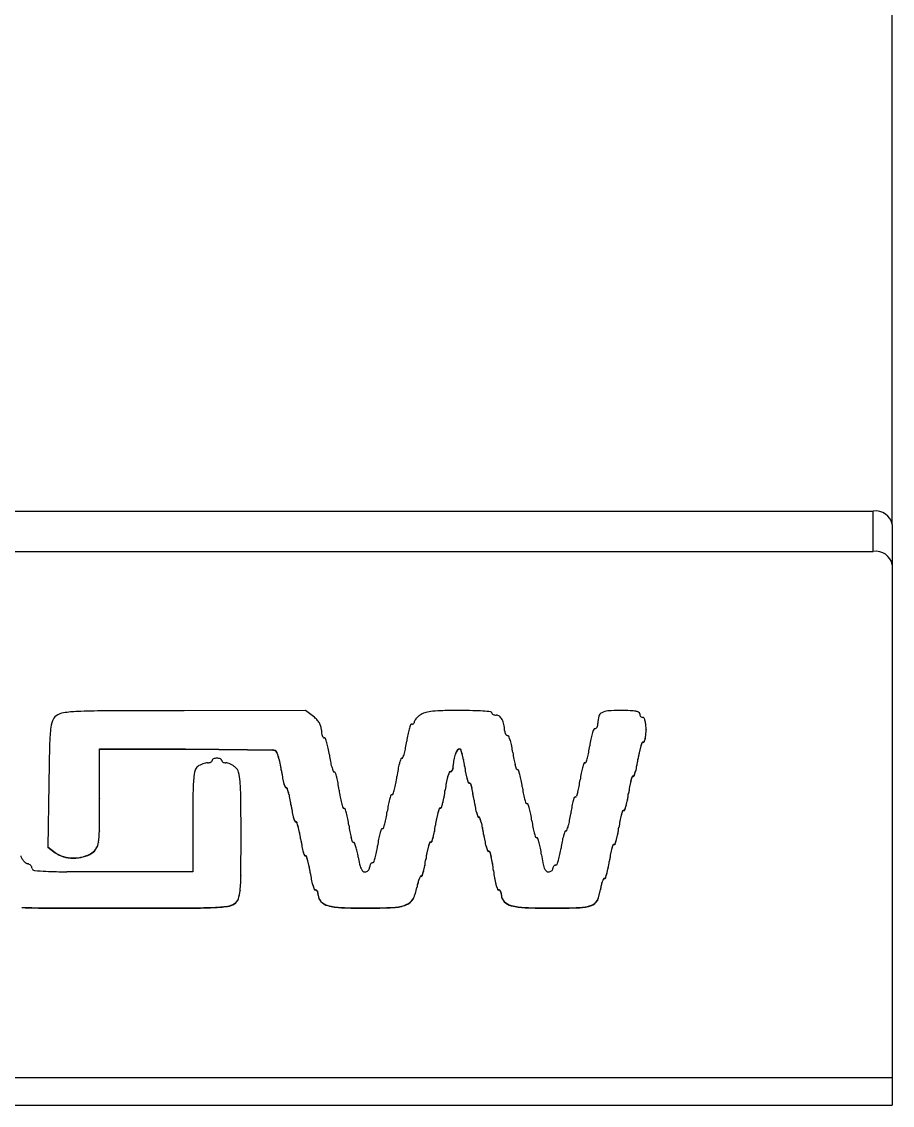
# Model space of a CAD drawing. Header units: millimetres. Extents: x 0 to 420, y 0 to 297.
# Drawn here: x 118.44 to 141.35, y 123.39 to 151.91 of the extents above; entities that cross this region are included whole.
import ezdxf

# ---------------------------------------------------------------- set-up
doc = ezdxf.new("R2010")
doc.units = ezdxf.units.MM

msp = doc.modelspace()

# ---------------------------------------------------------------- linework, layer by layer
at = {"color": 7, "linetype": 'Continuous', "lineweight": 25}
for p, q in [((141.35489, 138.67468), (141.35489, 240.8861)), ((56.85489, 139.02824), (140.85489, 139.02824)), ((140.85489, 137.96758), (140.85489, 139.02824)), ((141.35489, 138.67468), (141.35489, 137.61402)), ((56.85489, 137.96758), (140.85489, 137.96758)), ((141.35489, 137.61402), (141.35489, 124.11833)), ((122.71893, 133.77317), (120.61619, 133.76757)), ((125.91661, 133.77816), (122.71893, 133.77317)), ((126.12408, 133.61987), (125.91661, 133.77816)), ((134.87615, 133.26967), (134.87615, 133.27674)), ((134.87615, 133.27672), (134.87615, 133.26965)), ((134.76572, 132.92983), (134.76572, 132.92276)), ((134.79877, 132.94773), (134.79877, 132.94066)), ((134.82911, 132.96426), (134.82911, 132.95719)), ((134.85341, 133.04435), (134.85341, 133.03728)), ((134.87057, 133.15062), (134.87057, 133.14355)), ((119.17725, 132.87488), (119.15789, 131.84528)), ((120.49267, 131.46716), (120.49414, 132.76827)), ((120.49267, 131.46009), (120.49414, 132.7612)), ((120.49414, 132.76827), (122.75719, 132.76735)), ((120.49414, 132.76827), (120.49414, 132.7612)), ((120.49414, 132.7612), (122.75719, 132.76028)), ((122.75719, 132.76735), (123.63161, 132.76383)), ((122.75719, 132.76735), (122.75719, 132.76028)), ((122.75719, 132.76028), (123.63161, 132.75676)), ((123.63161, 132.76383), (124.3839, 132.7538)), ((123.63161, 132.76383), (123.63161, 132.75676)), ((123.63161, 132.75676), (124.3839, 132.74672)), ((124.3839, 132.7538), (125.03555, 132.74031)), ((124.3839, 132.7538), (124.3839, 132.74672)), ((124.3839, 132.74672), (125.03555, 132.73324)), ((125.03555, 132.74031), (125.03555, 132.73324)), ((125.11703, 132.72249), (125.11703, 132.71542)), ((125.158, 132.68334), (125.158, 132.67627)), ((129.91092, 132.74045), (129.91092, 132.73338)), ((129.97198, 132.76827), (129.97198, 132.7612)), ((130.00099, 132.75213), (130.00099, 132.74506)), ((134.6903, 132.67106), (134.6903, 132.66399)), ((134.72667, 132.816), (134.72667, 132.80892)), ((125.20325, 132.55563), (125.20325, 132.54855)), ((125.24453, 132.39571), (125.24453, 132.38864)), ((129.81546, 132.49081), (129.81546, 132.48374)), ((129.85566, 132.63302), (129.85566, 132.62595)), ((130.03713, 132.63648), (130.03713, 132.6294)), ((130.0713, 132.49161), (130.0713, 132.48454)), ((134.66193, 132.49908), (134.66193, 132.49201)), ((125.27502, 132.21493), (125.27502, 132.20785)), ((129.69198, 132.15213), (129.69198, 132.14506)), ((129.72434, 132.17006), (129.72434, 132.16298)), ((129.75356, 132.18145), (129.75356, 132.17438)), ((129.77822, 132.21839), (129.77822, 132.21132)), ((129.79533, 132.27154), (129.79533, 132.26447)), ((129.80129, 132.33456), (129.80129, 132.32749)), ((130.09896, 132.31962), (130.09896, 132.31255)), ((130.12641, 132.14761), (130.12641, 132.14054)), ((131.46417, 132.23878), (131.42896, 132.3546)), ((131.55532, 132.09101), (131.52011, 132.20682)), ((134.56571, 132.06639), (134.60092, 132.1822)), ((134.56571, 132.05932), (134.60092, 132.17513)), ((134.60092, 132.1822), (134.60092, 132.17513)), ((134.63447, 132.32707), (134.63447, 132.32)), ((119.15789, 131.84528), (119.13295, 130.18141)), ((125.30334, 132.03719), (125.30334, 132.03011)), ((125.33806, 131.88746), (125.33806, 131.88039)), ((129.61707, 131.87496), (129.61707, 131.86789)), ((129.65312, 132.02914), (129.65312, 132.02207)), ((130.15996, 132.00275), (130.19517, 131.88693)), ((130.15996, 132.00275), (130.15996, 131.99567)), ((130.15996, 131.99567), (130.19517, 131.87986)), ((130.19517, 131.88693), (130.19517, 131.87986)), ((130.22314, 131.87095), (130.22314, 131.86388)), ((130.25111, 131.85497), (130.28632, 131.73916)), ((130.25111, 131.85497), (130.25111, 131.8479)), ((130.25111, 131.8479), (130.28632, 131.73209)), ((134.47456, 131.91862), (134.50977, 132.03443)), ((134.47456, 131.91155), (134.50977, 132.02736)), ((134.47456, 131.91862), (134.47456, 131.91155)), ((134.50977, 132.03443), (134.50977, 132.02736)), ((134.53774, 132.05041), (134.53774, 132.04334)), ((134.56571, 132.06639), (134.56571, 132.05932)), ((122.9523, 131.615), (122.94773, 130.87261)), ((125.37465, 131.76755), (125.37465, 131.76048)), ((125.40366, 131.75131), (125.40366, 131.74424)), ((125.43263, 131.73518), (125.43263, 131.72811)), ((125.46877, 131.61946), (125.46877, 131.61238)), ((129.56073, 131.50801), (129.56073, 131.50094)), ((129.58864, 131.69149), (129.58864, 131.68442)), ((130.28632, 131.73916), (130.28632, 131.73209)), ((130.31987, 131.59429), (130.31987, 131.58722)), ((133.07812, 131.63674), (133.04291, 131.52093)), ((134.41356, 131.60175), (134.41356, 131.59467)), ((134.44101, 131.77375), (134.44101, 131.76668)), ((120.48802, 130.61189), (120.49267, 131.46716)), ((120.48802, 130.60482), (120.49267, 131.46009)), ((120.49267, 131.46716), (120.49267, 131.46009)), ((124.21673, 130.48736), (124.21252, 131.46544)), ((125.50291, 131.47464), (125.50291, 131.46757)), ((125.53056, 131.30266), (125.53056, 131.29558)), ((129.48956, 131.2295), (129.48956, 131.22243)), ((129.52618, 131.35348), (129.52618, 131.3464)), ((130.34732, 131.42229), (130.34732, 131.41521)), ((130.37498, 131.2503), (130.37498, 131.24323)), ((132.98697, 131.48897), (132.95176, 131.37316)), ((134.35177, 131.28495), (134.35177, 131.27787)), ((134.38591, 131.42976), (134.38591, 131.42269)), ((125.55821, 131.13063), (125.55821, 131.12356)), ((125.59235, 130.98584), (125.59235, 130.97877)), ((129.35985, 130.93625), (129.35985, 130.92918)), ((129.39425, 131.08109), (129.39425, 131.07402)), ((129.43071, 131.19658), (129.43071, 131.18951)), ((129.46015, 131.21292), (129.46015, 131.20585)), ((130.40911, 131.10548), (130.40911, 131.09841)), ((130.44525, 130.98976), (130.44525, 130.98269)), ((130.47422, 130.97363), (130.47422, 130.96656)), ((130.5032, 130.95751), (130.5032, 130.95044)), ((134.22154, 131.02124), (134.22154, 131.01417)), ((134.25768, 131.13697), (134.25768, 131.12989)), ((134.28666, 131.15309), (134.28666, 131.14602)), ((134.31564, 131.16922), (134.31564, 131.16215)), ((122.94773, 130.87261), (122.94773, 129.53085)), ((125.62848, 130.87012), (125.62848, 130.86304)), ((125.65746, 130.85399), (125.65746, 130.84692)), ((125.68643, 130.83786), (125.68643, 130.83079)), ((125.72257, 130.72214), (125.72257, 130.71506)), ((129.33212, 130.76426), (129.33212, 130.75719)), ((130.53934, 130.84178), (130.53934, 130.83471)), ((130.57347, 130.69699), (130.57347, 130.68992)), ((134.15976, 130.70443), (134.15976, 130.69735)), ((134.18741, 130.87645), (134.18741, 130.86938)), ((120.48802, 130.61189), (120.48802, 130.60482)), ((124.21297, 129.44481), (124.21671, 130.49057)), ((124.21297, 129.43774), (124.21673, 130.48736)), ((125.75671, 130.57733), (125.75671, 130.57025)), ((125.78436, 130.40534), (125.78436, 130.39827)), ((127.14962, 130.32452), (127.11439, 130.44031)), ((129.27033, 130.44745), (129.27033, 130.44038)), ((129.30446, 130.59224), (129.30446, 130.58517)), ((130.60113, 130.52496), (130.60113, 130.51789)), ((134.09797, 130.38763), (134.09797, 130.38056)), ((134.13211, 130.53244), (134.13211, 130.52537)), ((119.13295, 130.18141), (119.32709, 130.03663)), ((119.13305, 130.18841), (119.32709, 130.0437)), ((120.4083, 130.15292), (120.4083, 130.14585)), ((120.46572, 130.31523), (120.46572, 130.30816)), ((125.81201, 130.23331), (125.81201, 130.22624)), ((125.84615, 130.08852), (125.84615, 130.08145)), ((129.14011, 130.18375), (129.14011, 130.17667)), ((129.17624, 130.29947), (129.17624, 130.2924)), ((129.20522, 130.3156), (129.20522, 130.30852)), ((129.2342, 130.33172), (129.2342, 130.32465)), ((130.62894, 130.353), (130.62894, 130.34593)), ((130.66359, 130.20819), (130.66359, 130.20112)), ((130.70043, 130.09287), (130.70043, 130.0858)), ((130.73037, 130.07632), (130.73037, 130.06924)), ((133.96774, 130.12392), (133.96774, 130.11685)), ((134.00388, 130.23965), (134.00388, 130.23258)), ((134.03286, 130.25577), (134.03286, 130.2487)), ((134.06184, 130.2719), (134.06184, 130.26483)), ((119.32709, 130.0437), (119.32709, 130.03663)), ((119.54232, 129.93718), (119.54232, 129.93011)), ((119.80188, 129.89737), (119.80188, 129.8903)), ((120.06629, 129.93088), (120.06629, 129.92381)), ((120.2904, 130.03144), (120.2904, 130.02437)), ((125.88228, 129.9728), (125.88228, 129.96573)), ((125.91126, 129.95667), (125.91126, 129.9496)), ((125.94024, 129.94054), (125.94024, 129.93347)), ((125.97637, 129.82482), (125.97637, 129.81775)), ((129.07832, 129.86694), (129.07832, 129.85987)), ((129.10597, 130.03893), (129.10597, 130.03186)), ((130.76032, 130.05891), (130.79726, 129.92695)), ((130.76032, 130.05891), (130.76032, 130.05184)), ((130.76032, 130.05184), (130.79726, 129.91988)), ((130.79726, 129.92695), (130.79726, 129.91988)), ((133.90596, 129.8071), (133.90596, 129.80003)), ((133.93361, 129.97913), (133.93361, 129.97206)), ((120.83254, 129.53085), (119.62947, 129.53365)), ((122.94773, 129.53085), (120.83254, 129.53085)), ((126.01051, 129.68), (126.01051, 129.67293)), ((126.03816, 129.50802), (126.03816, 129.50094)), ((128.98318, 129.43387), (129.01786, 129.55007)), ((128.98318, 129.4268), (129.01786, 129.543)), ((129.01786, 129.55007), (129.01786, 129.543)), ((129.05099, 129.69491), (129.05099, 129.68784)), ((130.83207, 129.76279), (130.83207, 129.75572)), ((130.86006, 129.56782), (130.86006, 129.56075)), ((133.87837, 129.63514), (133.87837, 129.62807)), ((124.21297, 129.44481), (124.21297, 129.43774)), ((126.06633, 129.33602), (126.06633, 129.32894)), ((128.86708, 129.2358), (128.86708, 129.22873)), ((128.89698, 129.33125), (128.89698, 129.32418)), ((128.92894, 129.40468), (128.92894, 129.39761)), ((128.95598, 129.41828), (128.95598, 129.41121)), ((128.98318, 129.43387), (128.98318, 129.4268)), ((130.88839, 129.37292), (130.88839, 129.36585)), ((133.72109, 129.27205), (133.72109, 129.26498)), ((133.75177, 129.3443), (133.75177, 129.33723)), ((133.77988, 129.35846), (133.77988, 129.35139)), ((133.80852, 129.37443), (133.80852, 129.36736)), ((133.84442, 129.49033), (133.84442, 129.48326)), ((124.19256, 129.04222), (124.19256, 129.03515)), ((126.10207, 129.19117), (126.10207, 129.1841)), ((126.14034, 129.07678), (126.14034, 129.06971)), ((126.17228, 129.05935), (126.17228, 129.05228)), ((126.20088, 129.04945), (126.20088, 129.04238)), ((126.225, 129.01933), (126.225, 129.01226)), ((126.24148, 128.97528), (126.24148, 128.96821)), ((128.84354, 129.12237), (128.84354, 129.11529)), ((130.92404, 129.20964), (130.92404, 129.20257)), ((130.96272, 129.07732), (130.96272, 129.07025)), ((130.99454, 129.05935), (130.99454, 129.05228)), ((131.02312, 129.04945), (131.02312, 129.04238)), ((131.04723, 129.01932), (131.04723, 129.01225)), ((131.06369, 128.97528), (131.06369, 128.96821)), ((133.6733, 129.06434), (133.6733, 129.05727)), ((133.69343, 129.17708), (133.69343, 129.17)), ((124.04753, 128.70048), (124.04753, 128.69341)), ((124.14613, 128.82526), (124.14613, 128.81818)), ((126.24694, 128.92309), (126.24694, 128.91602)), ((126.31671, 128.75545), (126.31671, 128.74838)), ((126.50164, 128.64944), (126.50164, 128.64237)), ((128.56411, 128.67003), (128.56411, 128.66296)), ((128.74532, 128.82419), (128.74532, 128.81712)), ((131.06914, 128.92309), (131.06914, 128.91602)), ((131.14038, 128.75402), (131.14038, 128.74694)), ((131.32863, 128.64816), (131.32863, 128.64109)), ((133.43497, 128.65308), (133.43497, 128.64601)), ((133.59324, 128.78739), (133.59324, 128.78031)), ((118.44417, 128.59743), (118.44417, 128.59036)), ((119.14833, 128.58345), (120.95963, 128.58084)), ((119.14833, 128.58345), (119.14833, 128.57637)), ((119.14833, 128.57637), (120.95963, 128.57376)), ((120.95963, 128.58084), (122.81111, 128.58336)), ((120.95963, 128.58084), (120.95963, 128.57376)), ((120.95963, 128.57376), (122.81111, 128.57629)), ((122.81111, 128.58336), (122.81111, 128.57629)), ((123.49479, 128.59752), (123.49479, 128.59045)), ((123.85832, 128.62936), (123.85832, 128.62229)), ((126.85987, 128.59483), (126.85987, 128.58776)), ((127.51679, 128.58078), (127.51679, 128.57371)), ((128.22892, 128.59784), (128.22892, 128.59077)), ((131.69689, 128.59435), (131.69689, 128.58728)), ((132.38741, 128.58078), (132.38741, 128.57371)), ((133.12766, 128.59333), (133.12766, 128.58626)), ((56.35489, 124.11833), (141.35489, 124.11833)), ((141.35489, 124.11833), (141.35489, 123.3861)), ((56.35489, 123.3861), (141.35489, 123.3861))]:
    msp.add_line(p, q, dxfattribs=at)
for centre, radius, start, end in [((140.91739, 138.58629), 0.44635, 11.422341, 98.048571), ((140.91739, 137.52563), 0.44635, 11.422778, 98.048704), ((120.25752, 133.16876), 1.0598, 161.345389, 173.756544), ((119.51704, 133.41172), 0.28059, 126.021378, 159.985671), ((119.60433, 133.29406), 0.42709, 97.784877, 126.209542), ((120.04099, 130.47757), 3.27717, 92.272702, 98.678856), ((120.68987, 114.25163), 19.51608, 90.216307, 92.287135), ((125.71413, 133.07965), 0.67816, 42.643777, 52.806933), ((125.84088, 133.1959), 0.50617, 30.237974, 42.683288), ((128.85025, 133.49496), 0.06532, 145.33667, 179.378555), ((129.09855, 133.32885), 0.36405, 136.397042, 146.060487), ((129.21273, 133.22041), 0.52152, 128.24004, 136.42081), ((129.28381, 133.13059), 0.63606, 121.11681, 128.260723), ((129.1897, 133.28098), 0.45868, 103.568911, 120.761752), ((129.38756, 132.49011), 1.27392, 95.753439, 103.873975), ((129.59231, 130.47775), 3.29667, 91.128071, 95.787963), ((129.97021, 111.37925), 22.3989, 89.99977, 91.13274), ((129.97033, 118.66041), 15.11775, 88.69288, 90.000112), ((130.18762, 128.17556), 5.60011, 85.946706, 88.694724), ((130.18095, 128.08325), 5.69267, 83.916103, 85.945397), ((130.78507, 133.71316), 0.0307, 9.70206, 91.475515), ((130.85037, 133.719), 0.03504, 181.093887, 222.069428), ((130.88651, 133.75034), 0.08287, 221.412803, 243.647911), ((130.91693, 133.80938), 0.14928, 243.244901, 258.683413), ((130.93221, 133.88209), 0.22357, 258.499045, 270.041034), ((130.93577, 133.52988), 0.12867, 50.743596, 91.514583), ((130.80039, 133.38218), 0.32891, 29.122986, 48.76409), ((130.67811, 133.31675), 0.46758, 11.805208, 28.834534), ((134.36795, 133.4437), 0.76081, 165.951799, 179.958844), ((133.77716, 133.58373), 0.15388, 116.328978, 163.134733), ((133.89124, 133.38251), 0.38504, 93.247994, 118.264144), ((134.20821, 128.65823), 5.11993, 89.997802, 93.79396), ((134.20841, 125.62178), 8.15638, 88.232253, 90.000086), ((134.43033, 132.79795), 0.97678, 79.83555, 88.25796), ((134.56464, 133.53741), 0.22523, 59.557856, 80.269191), ((134.65492, 133.68523), 0.05213, 3.516451, 62.78886), ((134.80445, 133.68866), 0.09751, 180.136878, 200.745357), ((134.79461, 133.68553), 0.08719, 201.114264, 223.91645), ((134.79712, 133.68825), 0.09089, 224.052184, 245.398681), ((134.79099, 133.67481), 0.07612, 245.38649, 270.423092), ((134.79427, 133.56379), 0.03501, 29.863934, 94.454235), ((134.29217, 133.35782), 0.57742, 14.461803, 22.761836), ((134.17763, 133.32838), 0.69569, 5.562559, 14.4534), ((123.98597, 132.76593), 4.80995, 173.81657, 178.702071), ((125.9246, 133.24482), 0.4092, 15.920359, 30.224035), ((125.97819, 133.26058), 0.35335, 0.059577, 15.847323), ((126.88169, 133.26101), 0.55015, 180.007389, 188.041123), ((130.10481, 132.84913), 1.5289, 163.341763, 168.934829), ((130.43645, 132.75008), 1.87502, 159.660434, 163.347127), ((128.70752, 133.38631), 0.03303, 85.20411, 152.028047), ((128.71071, 133.48886), 0.06963, 269.642091, 293.745075), ((128.70666, 133.49816), 0.07978, 293.719737, 314.926641), ((128.71043, 133.49416), 0.07428, 315.049222, 338.104996), ((128.70464, 133.49588), 0.0803, 338.505957, 359.848228), ((130.33404, 133.24734), 0.81857, 0.516221, 11.633533), ((131.39195, 133.25693), 0.23938, 180.528688, 192.975558), ((135.13915, 132.65458), 1.75808, 159.102157, 163.025163), ((133.52694, 133.26534), 0.03436, 85.288326, 151.591705), ((133.53103, 133.34332), 0.04375, 268.34474, 310.46982), ((133.47472, 133.40185), 0.12492, 312.691364, 331.413096), ((133.43244, 133.42411), 0.1727, 331.64261, 348.216817), ((133.33104, 133.4444), 0.2761, 348.391473, 359.968448), ((133.5677, 133.26956), 1.30845, 0.004061, 5.537296), ((133.446, 133.27684), 1.43015, 354.936804, 359.995361), ((133.446, 133.26977), 1.43015, 354.936804, 359.995211), ((126.64365, 133.22773), 0.3098, 188.103464, 200.49988), ((126.55865, 133.19635), 0.21919, 200.597735, 214.188599), ((126.40438, 133.09502), 0.03477, 218.927058, 272.988861), ((126.40896, 133.02739), 0.03303, 27.958994, 94.798548), ((124.68075, 132.39138), 1.87425, 16.652733, 20.340828), ((125.01202, 132.4903), 1.52853, 11.064088, 16.658634), ((125.49881, 133.37854), 3.10427, 349.232253, 352.448164), ((131.40697, 132.59517), 2.85559, 168.948358, 172.445907), ((131.31, 133.23858), 0.1554, 193.167973, 210.521073), ((131.27608, 133.21919), 0.11634, 210.77795, 230.067106), ((131.22999, 133.16642), 0.04631, 231.884001, 271.397021), ((131.23394, 133.08588), 0.03436, 28.408295, 94.711674), ((129.62, 132.47452), 1.75991, 16.976882, 20.895798), ((129.88723, 132.55602), 1.48053, 11.194587, 16.979754), ((136.12418, 132.48875), 2.75516, 168.820788, 172.446217), ((134.87366, 132.73549), 1.48053, 163.020246, 168.805413), ((136.40948, 132.3023), 1.75948, 159.104899, 163.024625), ((134.79594, 132.91348), 0.03436, 85.286969, 151.587652), ((134.79594, 132.90641), 0.03436, 85.286969, 151.587652), ((134.80138, 132.97904), 0.03142, 265.219882, 331.954704), ((134.80139, 132.97197), 0.03142, 265.218066, 331.945673), ((134.20643, 133.19689), 0.66472, 339.514738, 346.733556), ((134.20604, 133.18993), 0.66512, 339.517503, 346.732271), ((134.119, 133.21746), 0.75453, 346.737323, 354.918281), ((134.11908, 133.21037), 0.75445, 346.736903, 354.918701), ((125.03256, 132.53149), 0.20884, 66.143455, 89.180871), ((125.03258, 132.52453), 0.20874, 66.135019, 89.184306), ((125.08847, 132.65159), 0.07644, 24.543832, 68.058561), ((125.08849, 132.64454), 0.07641, 24.539085, 68.068754), ((123.51729, 132.03007), 1.76598, 17.313693, 21.710817), ((123.51741, 132.02305), 1.76585, 17.312951, 21.710507), ((123.70992, 132.2363), 2.85518, 7.554073, 11.052058), ((126.41454, 133.25311), 2.18337, 340.888193, 344.066686), ((126.9258, 133.10737), 1.65175, 344.05932, 349.225091), ((130.4296, 132.40573), 0.61731, 147.164443, 158.395388), ((130.4296, 132.39866), 0.61731, 147.164443, 158.395388), ((129.96801, 132.69606), 0.07232, 86.847864, 142.131917), ((129.96801, 132.68898), 0.07233, 86.851651, 142.128131), ((129.97456, 132.73877), 0.02961, 26.813567, 94.996661), ((129.97456, 132.7317), 0.02961, 26.813567, 94.996661), ((127.87953, 132.0257), 2.24239, 15.805747, 18.902092), ((127.88114, 132.01916), 2.24069, 15.804002, 18.902786), ((128.63729, 132.3094), 2.75456, 7.553151, 11.179445), ((134.63213, 133.1043), 3.29275, 187.553244, 190.584524), ((131.71426, 132.99167), 1.68038, 344.199298, 349.273326), ((130.26481, 133.26561), 3.15548, 349.284712, 352.448801), ((137.39119, 132.13717), 2.75315, 168.818249, 172.446339), ((137.3906, 132.1302), 2.75255, 168.818016, 172.446971), ((136.14133, 132.38397), 1.47916, 163.01784, 168.808514), ((136.14144, 132.37687), 1.47927, 163.017777, 168.807882), ((136.40842, 132.29561), 1.75834, 159.104152, 163.026523), ((123.43617, 131.7625), 0.65263, 110.27006, 116.940897), ((123.42783, 131.78499), 0.62864, 103.724722, 110.266804), ((123.33413, 132.16743), 0.23489, 89.916663, 103.654371), ((123.33462, 132.64099), 0.23867, 269.964143, 281.125336), ((123.35091, 132.56093), 0.15697, 280.928587, 296.03942), ((123.38263, 132.49736), 0.08593, 295.643005, 317.522214), ((123.42099, 132.46285), 0.03434, 316.763761, 358.814716), ((123.48867, 132.46136), 0.03335, 134.94808, 178.647964), ((123.53052, 132.42158), 0.09108, 114.598913, 135.903899), ((123.56437, 132.35028), 0.17, 100.389439, 114.969098), ((123.58223, 132.25687), 0.2651, 79.454657, 100.545343), ((123.60009, 132.35028), 0.17, 65.031352, 79.611614), ((123.63394, 132.42158), 0.09108, 44.096101, 65.401087), ((123.6758, 132.46136), 0.03333, 1.343699, 45.060256), ((123.74614, 132.46272), 0.03702, 180.895342, 219.198503), ((123.77703, 132.48731), 0.07649, 218.850699, 241.808354), ((123.80399, 132.53566), 0.13185, 241.404263, 257.701539), ((123.817, 132.59172), 0.18939, 257.46921, 270.068179), ((123.8177, 132.23917), 0.16315, 71.76171, 90.166944), ((123.67549, 131.81516), 0.61038, 64.695581, 71.539502), ((123.65118, 131.76339), 0.66757, 57.767098, 64.708497), ((123.61602, 132.06061), 1.66263, 11.627608, 17.321296), ((123.61655, 132.05367), 1.66209, 11.627054, 17.322496), ((122.73105, 131.87891), 2.56606, 7.524331, 11.618883), ((122.73151, 131.87192), 2.5656, 7.523723, 11.619104), ((129.61766, 133.01962), 3.10427, 187.551836, 190.767747), ((128.19067, 132.74845), 1.65175, 190.774909, 195.94068), ((130.17947, 131.89832), 1.86115, 164.957693, 169.833955), ((130.89498, 131.70647), 2.60193, 162.120032, 164.966992), ((128.44545, 132.49229), 0.02974, 84.846285, 153.99253), ((128.45073, 132.55191), 0.03012, 265.034127, 333.010432), ((130.74541, 132.32771), 0.94414, 170.052429, 179.583964), ((130.74543, 132.32064), 0.94417, 170.052547, 179.583847), ((130.53754, 132.3635), 0.73321, 158.432809, 170.001152), ((130.5376, 132.35641), 0.73328, 158.43333, 170.000631), ((128.4243, 132.17962), 1.67629, 10.726477, 15.815653), ((128.42458, 132.1726), 1.67601, 10.726442, 15.816347), ((126.97282, 131.90517), 3.15349, 7.551878, 10.717289), ((126.97282, 131.8981), 3.15349, 7.551878, 10.717289), ((133.11016, 132.82027), 1.7445, 190.596825, 195.482136), ((135.36806, 131.65723), 2.25222, 161.11681, 164.201397), ((133.26345, 132.3728), 0.02958, 85.000731, 153.190993), ((133.26861, 132.43174), 0.02958, 264.998094, 333.182381), ((131.16166, 133.14803), 2.25467, 341.118482, 344.199725), ((131.40703, 132.93042), 3.28336, 349.411139, 352.451092), ((131.40501, 132.92367), 3.2854, 349.412083, 352.450148), ((124.56494, 131.83994), 1.59996, 166.681137, 174.690361), ((123.17625, 132.16238), 0.17445, 123.222038, 164.660159), ((123.36032, 131.91119), 0.48571, 116.911372, 125.153006), ((123.67561, 131.80183), 0.62202, 50.528935, 57.782444), ((123.92714, 132.09751), 0.23397, 14.66927, 52.048384), ((122.48176, 131.76643), 1.71668, 4.662994, 13.14241), ((128.61826, 132.65645), 3.37227, 187.523154, 190.581471), ((128.61909, 132.64952), 3.37311, 187.523751, 190.581247), ((128.70213, 132.89421), 2.18357, 195.932628, 199.110813), ((126.66574, 132.19299), 0.03012, 206.99561, 274.962907), ((126.67102, 132.13336), 0.02975, 26.01123, 95.149956), ((124.2201, 131.34714), 2.60338, 15.033803, 17.879173), ((131.81332, 131.60579), 3.52097, 169.841101, 172.861478), ((131.73665, 131.43852), 2.16562, 160.760501, 164.173495), ((131.73532, 131.43189), 2.16422, 160.759849, 164.175145), ((129.72148, 132.13704), 0.03314, 85.050318, 152.909253), ((129.72148, 132.12997), 0.03314, 85.050318, 152.909253), ((129.72582, 132.20943), 0.0394, 267.853609, 314.766136), ((129.72582, 132.20236), 0.0394, 267.853609, 314.766136), ((129.63975, 132.28411), 0.15327, 317.950227, 334.609649), ((129.63968, 132.2771), 0.15336, 317.953238, 334.601301), ((129.58118, 132.31118), 0.21779, 334.781974, 349.511099), ((129.58107, 132.30414), 0.21791, 334.786647, 349.50877), ((129.43684, 132.33722), 0.36446, 349.616787, 359.581981), ((129.43684, 132.33015), 0.36446, 349.616787, 359.581981), ((133.36313, 132.75244), 3.29275, 187.553244, 190.584524), ((133.36313, 132.74537), 3.29275, 187.553244, 190.584524), ((131.84116, 132.46842), 1.7445, 190.596825, 195.482136), ((131.84182, 132.46149), 1.74517, 190.597378, 195.480936), ((131.48955, 132.25074), 0.02806, 205.228534, 275.30307), ((131.49473, 132.19487), 0.02806, 25.223901, 95.289623), ((129.87634, 131.62585), 1.74223, 10.593634, 15.485328), ((136.26657, 131.53906), 3.15479, 169.285187, 172.449275), ((134.81585, 131.81332), 1.67838, 164.196204, 169.27692), ((132.92238, 132.64725), 1.74177, 344.51429, 349.407396), ((132.92194, 132.64029), 1.74223, 344.514672, 349.406366), ((127.61859, 131.55746), 4.66665, 174.706396, 179.293469), ((118.12185, 131.41291), 6.0909, 0.494148, 4.643373), ((127.06136, 132.36598), 1.7885, 190.593383, 195.518778), ((127.06136, 132.35891), 1.7885, 190.593383, 195.518778), ((127.71933, 132.54855), 2.47134, 195.515867, 198.422722), ((127.71784, 132.54103), 2.46978, 195.514946, 198.423643), ((124.93605, 131.53919), 1.86212, 10.167314, 15.041038), ((123.30316, 131.24687), 3.52097, 7.138522, 10.158899), ((126.45843, 132.18866), 1.86255, 344.959535, 349.832113), ((124.82596, 132.48089), 3.52097, 349.841101, 352.861478), ((132.75054, 131.2955), 3.18659, 169.522906, 172.861524), ((132.75098, 131.28836), 3.18704, 169.523141, 172.86129), ((131.28649, 131.5659), 1.69779, 164.166146, 169.511813), ((131.28593, 131.55895), 1.69722, 164.165003, 169.512343), ((130.22055, 131.89889), 0.02806, 205.228534, 275.30307), ((130.22055, 131.89182), 0.02806, 205.228534, 275.30307), ((130.22573, 131.84301), 0.02806, 25.230721, 95.282804), ((130.22572, 131.83593), 0.02807, 25.236856, 95.276669), ((128.35941, 131.34247), 3.2854, 7.549852, 10.587917), ((129.87649, 132.38627), 3.2912, 349.413387, 352.446038), ((136.15576, 131.45294), 1.7445, 164.517864, 169.403175), ((136.15613, 131.44579), 1.74487, 164.518384, 169.402655), ((134.53515, 132.02247), 0.02806, 84.69693, 154.771466), ((134.53515, 132.0154), 0.02806, 84.69693, 154.771466), ((134.54033, 132.07835), 0.02806, 264.717196, 334.769279), ((134.54033, 132.07128), 0.02806, 264.714495, 334.760473), ((125.40105, 131.78068), 0.02949, 206.444652, 275.065762), ((125.40105, 131.77361), 0.02949, 206.444652, 275.065762), ((125.40624, 131.72185), 0.02957, 26.792261, 95.012885), ((125.40624, 131.71478), 0.02957, 26.792261, 95.012885), ((123.3054, 131.00743), 2.24828, 15.796467, 18.886376), ((123.30702, 131.00088), 2.24657, 15.794723, 18.887069), ((123.85384, 131.16234), 1.67837, 10.723765, 15.804509), ((123.85446, 131.1554), 1.67775, 10.723202, 15.80573), ((130.29051, 132.12196), 3.52097, 187.138522, 190.158899), ((128.65762, 131.82964), 1.86212, 190.167314, 195.041038), ((130.22493, 130.83354), 2.18357, 160.889187, 164.067372), ((128.18854, 131.53477), 0.03011, 85.023986, 153.017498), ((128.19382, 131.5944), 0.02975, 264.851953, 333.997877), ((125.74399, 132.38032), 2.60226, 342.119784, 344.966304), ((127.72848, 131.83655), 1.86147, 344.958781, 349.834182), ((127.72848, 131.82948), 1.86147, 344.958781, 349.834182), ((126.09778, 132.12863), 3.51813, 349.839451, 352.862336), ((126.09896, 132.12138), 3.51694, 349.83894, 352.862848), ((128.60748, 131.27404), 1.74208, 10.593036, 15.485279), ((128.60748, 131.26697), 1.74208, 10.593036, 15.485279), ((127.09159, 130.9908), 3.28421, 7.549527, 10.588628), ((127.09159, 130.98373), 3.28421, 7.549527, 10.588628), ((134.74538, 132.18902), 3.15643, 187.552751, 190.715206), ((133.28993, 131.91371), 1.67518, 190.718618, 195.808917), ((133.01236, 131.47699), 0.02807, 84.726764, 154.753138), ((133.01753, 131.53289), 0.02806, 264.69693, 334.771466), ((131.39931, 132.10182), 1.74204, 344.515825, 349.40801), ((131.28612, 132.0163), 3.15479, 349.285187, 352.449275), ((131.28535, 132.00936), 3.15558, 349.285419, 352.448654), ((137.68252, 131.16815), 3.2976, 169.417544, 172.444301), ((137.68168, 131.16122), 3.29674, 169.417311, 172.44492), ((122.39864, 130.88737), 3.15933, 7.553226, 10.712701), ((122.39941, 130.88044), 3.15855, 7.552604, 10.712933), ((128.661, 131.7177), 3.15784, 187.55238, 190.714107), ((128.66178, 131.71076), 3.15862, 187.553002, 190.713874), ((129.37139, 132.02107), 2.60112, 195.033072, 197.88084), ((126.92265, 131.23547), 0.02974, 205.996157, 275.154014), ((131.14197, 130.70792), 3.1058, 169.23349, 172.447747), ((129.71422, 130.9791), 1.65252, 164.059551, 169.222803), ((129.46283, 131.24254), 0.02974, 264.844737, 333.994077), ((129.46283, 131.23547), 0.02974, 264.844737, 333.994077), ((127.01174, 132.02885), 2.60356, 342.120131, 344.965309), ((127.01174, 132.02178), 2.60356, 342.120131, 344.965309), ((133.47637, 131.83716), 3.15643, 187.552751, 190.715206), ((133.47637, 131.83009), 3.15643, 187.552751, 190.715206), ((132.02274, 131.56227), 1.67704, 190.721044, 195.805833), ((132.02274, 131.5552), 1.67704, 190.721044, 195.805833), ((133.83986, 132.06884), 2.24657, 195.794723, 198.88707), ((131.74064, 131.35495), 0.02957, 206.797406, 275.004611), ((131.7458, 131.29602), 0.02958, 26.809007, 94.999269), ((129.64659, 130.58214), 2.24657, 15.794723, 18.88707), ((136.1465, 130.62479), 3.28421, 169.411372, 172.450473), ((134.63296, 130.90754), 1.74448, 164.519511, 169.404971), ((132.18587, 131.89774), 2.25092, 341.115917, 344.20229), ((132.18587, 131.89067), 2.25092, 341.115917, 344.20229), ((132.73524, 131.74242), 1.68002, 344.198689, 349.274434), ((132.73524, 131.73535), 1.68002, 344.198689, 349.274434), ((127.20646, 131.44277), 1.67754, 190.72347, 195.805961), ((127.20646, 131.4357), 1.67754, 190.72347, 195.805961), ((127.7541, 131.59734), 2.24657, 195.794723, 198.887069), ((127.7541, 131.59027), 2.24657, 195.794723, 198.887069), ((126.92793, 131.17584), 0.03012, 26.99561, 94.962907), ((124.89154, 130.47462), 2.18357, 15.932628, 19.110813), ((125.40193, 130.62011), 1.65285, 10.777323, 15.939661), ((126.38721, 131.25623), 1.67754, 344.194039, 349.27653), ((124.93052, 131.53152), 3.16002, 349.286824, 352.4463), ((132.41054, 130.3561), 3.10536, 169.232654, 172.447373), ((130.98402, 130.62709), 1.65333, 164.061799, 169.222612), ((130.98402, 130.62002), 1.65333, 164.061799, 169.222612), ((131.49391, 130.48166), 2.18356, 160.888327, 164.066551), ((131.49335, 130.47475), 2.18297, 160.887419, 164.066398), ((129.45755, 131.18291), 0.03012, 85.037862, 153.006696), ((129.45755, 131.17584), 0.03012, 85.046377, 153.009268), ((132.57248, 131.71751), 2.24828, 195.796463, 198.886379), ((132.57248, 131.71044), 2.24828, 195.796463, 198.886379), ((130.47164, 131.00309), 0.02957, 206.797406, 275.004611), ((130.47164, 130.99602), 0.02957, 206.797406, 275.004611), ((130.4768, 130.94417), 0.02958, 26.809007, 94.999269), ((130.4768, 130.93709), 0.02958, 26.809007, 94.999269), ((128.37759, 130.23028), 2.24657, 15.794723, 18.88707), ((128.37636, 130.22283), 2.24786, 15.795609, 18.886184), ((130.19453, 130.7368), 1.67722, 10.72229, 15.805744), ((128.74127, 130.46203), 3.15623, 7.551574, 10.714913), ((129.76171, 131.47116), 3.15643, 349.284794, 352.447249), ((135.83682, 130.56407), 1.67873, 164.196812, 169.275812), ((135.83621, 130.55713), 1.6781, 164.19559, 169.276376), ((136.38908, 130.40792), 2.25263, 161.116611, 164.200547), ((136.38745, 130.40137), 2.25092, 161.115917, 164.20229), ((134.28408, 131.12363), 0.02958, 84.99383, 153.197894), ((134.28408, 131.11656), 0.02958, 84.99383, 153.197894), ((134.28923, 131.18256), 0.02958, 265.005, 333.186724), ((134.28923, 131.17549), 0.02958, 265.005, 333.186724), ((125.65488, 130.88345), 0.02958, 206.803434, 275.001712), ((125.65487, 130.87637), 0.02957, 206.792261, 275.012885), ((125.66004, 130.82452), 0.02958, 26.803434, 95.001712), ((125.66004, 130.81745), 0.02958, 26.803434, 95.001712), ((123.56082, 130.11064), 2.24657, 15.794723, 18.887069), ((123.56082, 130.10357), 2.24657, 15.794723, 18.887069), ((124.10826, 130.26516), 1.67775, 10.723202, 15.80573), ((124.10826, 130.2581), 1.67774, 10.722799, 15.805475), ((123.97447, 130.34897), 3.10583, 7.552642, 10.766941), ((130.30871, 131.18873), 3.28383, 187.551302, 190.589841), ((130.037, 129.9228), 2.25092, 161.115917, 164.20229), ((127.93364, 130.63798), 0.02958, 85.002865, 153.188858), ((127.9388, 130.69691), 0.02957, 264.987115, 333.207739), ((125.83751, 131.41145), 2.24874, 341.114421, 344.203787), ((126.20359, 131.17902), 3.15591, 349.284603, 352.448133), ((126.20359, 131.17195), 3.15591, 349.284603, 352.448133), ((132.41126, 130.34892), 3.10609, 169.233031, 172.446996), ((128.92567, 130.38498), 1.67708, 10.721684, 15.805692), ((128.92525, 130.37782), 1.6775, 10.722326, 15.80505), ((127.47115, 130.10992), 3.15738, 7.553583, 10.715711), ((127.47063, 130.10276), 3.1579, 7.553843, 10.715452), ((134.99995, 131.29183), 3.15722, 187.553373, 190.714973), ((133.54554, 131.01681), 1.67704, 190.721044, 195.805833), ((130.66144, 131.35281), 2.25263, 341.116611, 344.200547), ((131.21534, 131.19627), 1.67704, 344.194167, 349.278956), ((131.02599, 131.12001), 3.1612, 349.288231, 352.445842), ((131.02489, 131.1131), 3.16231, 349.288949, 352.445514), ((137.28865, 130.28962), 3.15627, 169.284945, 172.44818), ((137.28865, 130.28255), 3.15627, 169.284945, 172.44818), ((118.2027, 130.63452), 2.28543, 351.969105, 359.432734), ((118.2027, 130.62745), 2.28543, 351.969105, 359.432734), ((122.65321, 129.99019), 3.15855, 7.552604, 10.712933), ((122.65431, 129.98328), 3.15743, 7.552275, 10.713651), ((128.91695, 130.82074), 3.16002, 187.5537, 190.713176), ((128.91695, 130.81367), 3.16002, 187.5537, 190.713176), ((128.79176, 130.90535), 1.74064, 190.597416, 195.495597), ((130.94127, 129.80349), 3.15937, 169.286871, 172.446382), ((129.4857, 130.07858), 1.67803, 164.195679, 169.277444), ((127.10294, 131.06071), 2.25248, 341.116985, 344.201222), ((127.1043, 131.05321), 2.25106, 341.11601, 344.202198), ((127.65565, 130.90448), 1.67812, 344.19588, 349.276744), ((127.65565, 130.89741), 1.67812, 344.19588, 349.276744), ((133.62305, 130.92549), 3.04835, 187.550054, 190.824665), ((133.62305, 130.91842), 3.04835, 187.550054, 190.824665), ((134.09528, 131.17205), 2.24828, 195.796463, 198.886379), ((131.99445, 130.45763), 0.02957, 206.797835, 275.010442), ((131.9996, 130.3987), 0.02958, 26.808581, 94.993435), ((129.89916, 129.68443), 2.24786, 15.795609, 18.886184), ((134.31304, 130.01879), 1.67773, 164.193879, 169.275952), ((134.8605, 129.86428), 2.24657, 161.11293, 164.205277), ((132.76128, 130.57817), 0.02957, 84.995846, 153.202138), ((132.76644, 130.63709), 0.02957, 264.989558, 333.202165), ((131.93207, 131.00042), 2.25092, 341.115917, 344.20229), ((131.93207, 130.99335), 2.25092, 341.115917, 344.20229), ((132.48178, 130.84502), 1.67967, 344.19816, 349.274963), ((132.48177, 130.83796), 1.67968, 344.197905, 349.274559), ((120.08485, 130.34891), 0.3782, 302.921521, 328.786758), ((120.08485, 130.34184), 0.3782, 302.921521, 328.786758), ((120.02475, 130.3799), 0.44568, 329.383788, 351.656988), ((120.02475, 130.37283), 0.44568, 329.383788, 351.656988), ((127.45992, 130.54537), 1.67719, 190.722941, 195.80649), ((127.46054, 130.53844), 1.67782, 190.723504, 195.805268), ((128.00997, 130.70067), 2.24874, 195.796213, 198.885579), ((128.01159, 130.69412), 2.25045, 195.797955, 198.884887), ((127.17504, 130.3365), 0.0281, 205.248183, 275.28832), ((127.18, 130.27939), 0.02923, 28.744223, 94.642443), ((125.66791, 129.69379), 1.6505, 17.651046, 21.303971), ((125.96249, 129.78726), 1.34145, 12.11257, 17.661974), ((124.98153, 130.5937), 2.85253, 348.946477, 352.447788), ((130.75445, 129.72679), 1.67777, 164.195277, 169.277846), ((130.75445, 129.71972), 1.67777, 164.195277, 169.277846), ((131.30614, 129.57091), 2.25106, 161.11601, 164.202198), ((131.3075, 129.56342), 2.25248, 161.116985, 164.201222), ((129.20265, 130.28612), 0.02959, 85.011966, 153.182887), ((129.20264, 130.27906), 0.02958, 84.998873, 153.184732), ((129.2078, 130.34507), 0.02958, 264.995958, 333.184517), ((129.20779, 130.338), 0.02959, 265.009049, 333.182674), ((132.22568, 130.65855), 1.62571, 190.832946, 196.082469), ((132.22627, 130.6516), 1.62631, 190.833518, 196.081229), ((132.69798, 130.79447), 2.11718, 196.076274, 199.352885), ((132.69945, 130.78789), 2.11873, 196.078053, 199.352179), ((130.72773, 130.10689), 0.03069, 207.183321, 274.936525), ((130.72773, 130.09982), 0.03069, 207.183321, 274.936525), ((130.73321, 130.04671), 0.02974, 24.224783, 95.470789), ((130.44806, 129.83942), 1.6775, 10.722326, 15.80505), ((128.99395, 129.56445), 3.15738, 7.553583, 10.715711), ((129.90658, 130.521), 2.75427, 348.820203, 352.446802), ((135.77276, 129.74304), 3.16327, 169.288447, 172.444677), ((135.58241, 129.66688), 1.6781, 164.19559, 169.276376), ((135.58275, 129.65973), 1.67845, 164.196117, 169.275849), ((136.13365, 129.51113), 2.25092, 161.115917, 164.20229), ((136.13365, 129.50406), 2.25092, 161.115917, 164.20229), ((134.03028, 130.22631), 0.02958, 84.99383, 153.197894), ((134.03028, 130.21923), 0.02958, 85.005, 153.186724), ((134.03543, 130.28525), 0.02958, 265.005, 333.186724), ((134.03543, 130.27818), 0.02958, 265.005, 333.186724), ((118.77076, 130.06437), 0.36765, 197.372485, 209.124476), ((118.79439, 130.07782), 0.39484, 209.160532, 220.447932), ((118.78013, 130.06591), 0.37626, 220.477109, 231.371629), ((119.74373, 130.61483), 0.70695, 233.889016, 253.447516), ((119.74373, 130.60776), 0.70695, 233.889016, 253.447516), ((119.81134, 130.82531), 0.92798, 253.148258, 269.415655), ((119.81134, 130.81824), 0.92798, 253.148258, 269.415655), ((119.81562, 130.84912), 0.95184, 269.172655, 285.269184), ((119.81562, 130.84205), 0.95184, 269.172655, 285.269184), ((119.86633, 130.67646), 0.77193, 285.013522, 303.323306), ((119.86633, 130.66939), 0.77193, 285.013522, 303.323306), ((125.90867, 129.98613), 0.02957, 206.792261, 275.012885), ((125.90867, 129.97905), 0.02957, 206.792261, 275.012885), ((125.91383, 129.9272), 0.02958, 26.811142, 94.997135), ((125.91383, 129.92013), 0.02958, 26.811142, 94.997135), ((123.81047, 129.21202), 2.25092, 15.79771, 18.884083), ((123.81047, 129.20495), 2.25092, 15.79771, 18.884083), ((124.36177, 129.3678), 1.67803, 10.722556, 15.804321), ((124.36143, 129.36065), 1.67838, 10.723084, 15.803793), ((124.83664, 129.54619), 2.49282, 8.616996, 12.10017), ((130.03487, 130.33392), 2.76476, 188.616771, 192.441338), ((125.9537, 130.43774), 1.8701, 339.655071, 343.351367), ((126.28233, 130.33981), 1.52719, 343.338898, 348.938379), ((125.72399, 130.31159), 3.38367, 349.499101, 352.448941), ((125.72457, 130.30443), 3.38308, 349.498845, 352.449198), ((132.20656, 129.45223), 3.15561, 169.284988, 172.448265), ((132.20656, 129.44516), 3.15561, 169.284988, 172.448265), ((130.73321, 130.03964), 0.02974, 24.224783, 95.470789), ((128.81079, 129.41992), 2.05015, 9.627367, 14.318564), ((128.81145, 129.41298), 2.04948, 9.626913, 14.319545), ((136.09798, 130.50618), 4.0088, 187.549492, 190.648406), ((130.89032, 130.35548), 1.75853, 339.10214, 343.024029), ((131.15778, 130.27401), 1.47892, 343.017377, 348.808978), ((130.73793, 130.22711), 3.19574, 349.324994, 352.447886), ((130.73857, 130.21994), 3.1951, 349.324679, 352.4482), ((137.03466, 129.39235), 3.15607, 169.28517, 172.448732), ((137.03517, 129.3852), 3.15659, 169.285429, 172.448473), ((118.63046, 129.88136), 0.13867, 232.078797, 255.526259), ((118.54831, 129.56827), 0.18502, 59.45548, 75.126769), ((118.54333, 129.56006), 0.19463, 44.569807, 59.421235), ((118.57707, 129.59314), 0.14738, 26.955253, 44.612102), ((118.634, 129.62203), 0.08354, 0.2913, 26.992181), ((118.77945, 129.63296), 0.06279, 189.626872, 271.150922), ((119.2774, 134.01975), 4.47721, 263.630633, 267.523459), ((119.69533, 143.66805), 14.13456, 267.52088, 269.733017), ((122.90833, 129.09305), 3.15722, 7.552542, 10.714206), ((122.90833, 129.08597), 3.15722, 7.552542, 10.714206), ((128.8649, 129.88275), 2.85147, 187.551563, 191.054172), ((127.89629, 129.86305), 0.57496, 192.534169, 204.834839), ((127.60562, 129.73009), 0.25533, 205.151674, 223.924505), ((127.47758, 129.61226), 0.08146, 226.712118, 271.966562), ((127.48107, 129.64582), 0.11497, 269.652594, 293.109663), ((127.47622, 129.65771), 0.12782, 293.015052, 314.142767), ((127.48409, 129.64932), 0.11631, 314.239622, 337.475458), ((127.47818, 129.65084), 0.12235, 337.87893, 359.838013), ((127.7959, 129.65036), 0.19536, 166.404261, 179.962207), ((127.73333, 129.665), 0.1311, 147.730927, 166.192402), ((127.70809, 129.68034), 0.10157, 127.220534, 147.447607), ((127.67422, 129.72306), 0.04708, 88.815159, 125.852021), ((127.67796, 129.80304), 0.03302, 265.197329, 332.04794), ((127.28943, 130.0217), 1.79162, 344.737362, 349.490468), ((127.28981, 130.01454), 1.79123, 344.736846, 349.490985), ((126.99772, 129.11278), 3.88905, 6.719372, 9.621445), ((126.99772, 129.10571), 3.88905, 6.719372, 9.621445), ((134.48547, 129.9953), 3.65052, 186.724702, 189.816281), ((134.48498, 129.98816), 3.65003, 186.724494, 189.816489), ((132.85986, 129.89817), 0.71409, 190.712602, 201.837288), ((132.46854, 129.7428), 0.29307, 202.098782, 219.842499), ((132.29983, 129.60825), 0.07747, 223.383235, 272.382288), ((132.30347, 129.68329), 0.15244, 269.845154, 287.27122), ((132.31081, 129.6618), 0.12975, 286.990993, 306.266546), ((132.33272, 129.63248), 0.09314, 306.069012, 330.303067), ((132.35203, 129.62105), 0.07071, 330.599484, 359.621498), ((132.52912, 129.62038), 0.10638, 161.066653, 179.893754), ((132.51166, 129.62579), 0.08812, 138.694935, 160.709092), ((132.5094, 129.62735), 0.08539, 117.02689, 138.482819), ((132.49954, 129.64618), 0.06413, 89.480645, 116.818945), ((132.50294, 129.74455), 0.03435, 265.279024, 331.601007), ((132.20999, 129.94994), 1.69782, 344.293926, 349.314767), ((132.20999, 129.94287), 1.69782, 344.293926, 349.314767), ((119.57163, 129.47829), 4.64146, 354.609086, 359.586725), ((119.57163, 129.47122), 4.64146, 354.609086, 359.586725), ((128.86582, 129.87582), 2.8524, 187.551902, 191.053437), ((127.56514, 129.62903), 1.52719, 191.061621, 196.661102), ((127.5655, 129.62206), 1.52755, 191.062704, 196.660704), ((130.32803, 128.87349), 1.50521, 166.071765, 170.482742), ((130.32731, 128.86656), 1.50447, 166.070377, 170.483381), ((129.67671, 129.03462), 0.83425, 159.172286, 166.04583), ((129.67642, 129.02765), 0.83394, 159.171541, 166.04785), ((129.69249, 129.02868), 0.85111, 153.782607, 159.175949), ((129.69249, 129.02161), 0.85111, 153.782607, 159.175949), ((128.95392, 129.38868), 0.02967, 86.021729, 147.360638), ((128.95392, 129.38161), 0.02966, 86.007265, 147.362502), ((128.95851, 129.44538), 0.02722, 264.661148, 334.994124), ((128.95851, 129.43832), 0.02723, 264.68198, 334.985103), ((132.78704, 129.70186), 1.92693, 189.828933, 194.799803), ((132.78765, 129.69491), 1.92755, 189.829403, 194.798789), ((134.43842, 129.01161), 0.76315, 160.046153, 167.477974), ((134.43842, 129.00454), 0.76315, 160.046153, 167.477974), ((134.41179, 129.02134), 0.73479, 153.926361, 160.049933), ((134.4121, 129.01413), 0.73513, 153.927777, 160.048517), ((133.77774, 129.32774), 0.03079, 86.005693, 147.470166), ((133.77774, 129.32067), 0.03079, 86.005693, 147.470166), ((133.78244, 129.38754), 0.02919, 264.978355, 333.311667), ((133.78244, 129.38047), 0.02919, 264.978355, 333.311667), ((131.62914, 130.11291), 2.3011, 341.280966, 344.302507), ((131.62914, 130.10584), 2.3011, 341.280966, 344.302507), ((123.23412, 129.13384), 0.96281, 341.306363, 354.539329), ((123.23412, 129.12677), 0.96281, 341.306363, 354.539329), ((127.89485, 129.72732), 1.87123, 196.649753, 200.343808), ((127.89485, 129.72025), 1.87123, 196.649753, 200.343808), ((126.16951, 129.09226), 0.03302, 207.95206, 274.802671), ((126.16951, 129.08519), 0.03302, 207.95206, 274.802671), ((126.17345, 129.01647), 0.0429, 50.256767, 91.571113), ((126.17344, 129.00937), 0.04293, 50.269397, 91.558483), ((126.12285, 128.96225), 0.11702, 29.193924, 48.17493), ((126.1228, 128.95515), 0.11707, 29.198485, 48.170369), ((126.08481, 128.94178), 0.16022, 12.069318, 28.951422), ((126.08481, 128.93471), 0.16022, 12.069318, 28.951422), ((125.99358, 128.92299), 0.25335, 0.022904, 11.909935), ((125.99358, 128.91592), 0.25335, 0.022904, 11.909935), ((127.8016, 129.3003), 1.05702, 333.22857, 350.308742), ((127.8016, 129.29323), 1.05702, 333.22857, 350.308742), ((133.46456, 129.88051), 2.6276, 194.79218, 197.798704), ((133.46618, 129.87393), 2.6293, 194.793621, 197.798132), ((130.99165, 129.09139), 0.03217, 205.946405, 275.15355), ((130.99165, 129.08432), 0.03217, 205.946405, 275.15355), ((130.99573, 129.01654), 0.04282, 50.224449, 91.584463), ((130.99572, 129.00946), 0.04284, 50.233076, 91.575836), ((130.94498, 128.96223), 0.1171, 29.175322, 48.142567), ((130.94498, 128.95516), 0.1171, 29.175322, 48.142567), ((130.90685, 128.94177), 0.16038, 12.060283, 28.918979), ((130.90681, 128.93468), 0.16042, 12.062489, 28.916773), ((130.81533, 128.92296), 0.2538, 0.029544, 11.895203), ((130.81533, 128.91589), 0.2538, 0.029544, 11.895203), ((132.6764, 129.20245), 1.00641, 335.643461, 352.112442), ((132.67637, 129.19538), 1.00645, 335.643853, 352.112461), ((135.03964, 128.87852), 1.37892, 167.495579, 172.25547), ((135.03964, 128.87145), 1.37892, 167.495579, 172.25547), ((123.80577, 129.05644), 0.4303, 277.014331, 304.183159), ((123.80577, 129.04937), 0.4303, 277.014331, 304.183159), ((123.90522, 128.91428), 0.25684, 303.647283, 339.718501), ((123.90522, 128.90721), 0.25684, 303.647283, 339.718501), ((126.49629, 128.92854), 0.24941, 181.251068, 223.946526), ((126.49628, 128.92147), 0.24941, 181.250693, 223.946901), ((126.59285, 129.02283), 0.38437, 224.077403, 256.27386), ((126.59285, 129.01576), 0.38437, 224.077403, 256.27386), ((126.92802, 130.24423), 1.6508, 255.031834, 267.634017), ((128.18479, 129.61697), 1.02009, 272.479506, 291.829703), ((128.18479, 129.6099), 1.02009, 272.479506, 291.829703), ((128.44753, 128.99066), 0.34117, 289.980002, 330.793264), ((128.44753, 128.98359), 0.34117, 289.980002, 330.793264), ((131.31869, 128.92869), 0.24962, 181.28585, 224.409562), ((131.31871, 128.92163), 0.24964, 181.286969, 224.407539), ((131.41724, 129.02607), 0.38816, 224.497147, 256.803497), ((131.41724, 129.01901), 0.38817, 224.498779, 256.803587), ((131.76299, 130.33397), 1.74087, 255.551453, 267.823682), ((133.09852, 129.56326), 0.97037, 271.72094, 290.287071), ((133.35069, 128.91282), 0.27307, 287.977231, 332.654771), ((133.35068, 128.90576), 0.27309, 287.977928, 332.652506), ((119.20762, 149.29826), 20.7149, 267.887877, 269.836001), ((119.20805, 149.30695), 20.73066, 267.888315, 269.834958), ((122.75961, 147.57189), 18.9886, 270.155386, 272.218856), ((122.75943, 147.57886), 19.00265, 270.155837, 272.217782), ((123.35073, 132.33387), 3.73912, 272.207987, 277.801977), ((123.35065, 132.32731), 3.73964, 272.208956, 277.802173), ((126.92799, 130.23695), 1.6506, 255.031059, 267.634791), ((127.51679, 143.94738), 15.3666, 267.549864, 269.999989), ((127.51663, 143.93308), 15.35937, 267.549287, 270.000566), ((127.51714, 143.44259), 14.86181, 269.998633, 272.74512), ((127.51714, 143.43552), 14.86181, 269.998633, 272.74512), ((131.76299, 130.3269), 1.74087, 255.551453, 267.823682), ((132.38732, 146.14539), 17.56461, 267.747237, 270.000305), ((132.38732, 146.13832), 17.56461, 267.747237, 270.000305), ((132.38735, 150.42725), 21.84647, 270.000142, 271.941932), ((132.38755, 150.40865), 21.83494, 269.999629, 271.942444), ((133.09852, 129.55619), 0.97037, 271.72094, 290.287071)]:
    msp.add_arc(centre, radius, start, end, dxfattribs=at)

doc.saveas('drawing.dxf')
